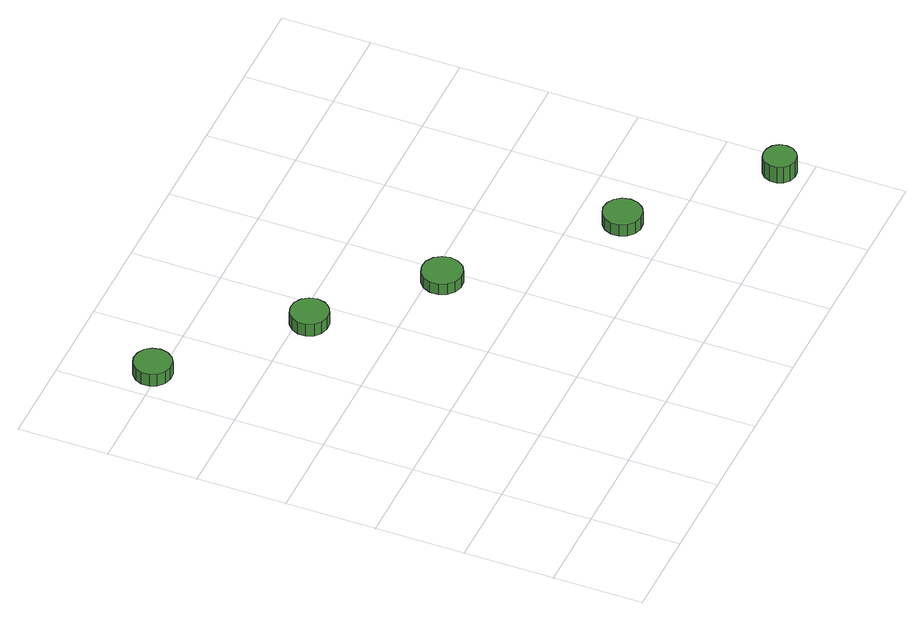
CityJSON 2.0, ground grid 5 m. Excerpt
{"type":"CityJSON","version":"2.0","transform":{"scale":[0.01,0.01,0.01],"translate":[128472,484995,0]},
"CityObjects":{
"tree1":{"type":"SolitaryVegetationObject","attributes":{"function":"something"},"geometry":[{"type":"MultiSurface","lod":"1","boundaries":[[[0,1,2,3,4,5,6,7,8,9,10,11,12,13,14]],[[15,16,17,18,19,20,21,22,23,24,25,26,27,28,29]],[[0,29,28,1]],[[1,28,27,2]],[[2,27,26,3]],[[3,26,25,4]],[[4,25,24,5]],[[5,24,23,6]],[[6,23,22,7]],[[7,22,21,8]],[[8,21,20,9]],[[9,20,19,10]],[[10,19,18,11]],[[11,18,17,12]],[[12,17,16,13]],[[13,16,15,14]],[[14,15,29,0]]]}]},
"tree2":{"type":"SolitaryVegetationObject","attributes":{"function":"something"},"geometry":[{"type":"MultiSurface","lod":"1","boundaries":[[[30,31,32,33,34,35,36,37,38,39,40,41,42,43,44]],[[45,46,47,48,49,50,51,52,53,54,55,56,57,58,59]],[[30,59,58,31]],[[31,58,57,32]],[[32,57,56,33]],[[33,56,55,34]],[[34,55,54,35]],[[35,54,53,36]],[[36,53,52,37]],[[37,52,51,38]],[[38,51,50,39]],[[39,50,49,40]],[[40,49,48,41]],[[41,48,47,42]],[[42,47,46,43]],[[43,46,45,44]],[[44,45,59,30]]]}]},
"tree3":{"type":"SolitaryVegetationObject","attributes":{"function":"something"},"geometry":[{"type":"MultiSurface","lod":"1","boundaries":[[[60,61,62,63,64,65,66,67,68,69,70,71,72,73,74]],[[75,76,77,78,79,80,81,82,83,84,85,86,87,88,89]],[[60,89,88,61]],[[61,88,87,62]],[[62,87,86,63]],[[63,86,85,64]],[[64,85,84,65]],[[65,84,83,66]],[[66,83,82,67]],[[67,82,81,68]],[[68,81,80,69]],[[69,80,79,70]],[[70,79,78,71]],[[71,78,77,72]],[[72,77,76,73]],[[73,76,75,74]],[[74,75,89,60]]]}]},
"tree4":{"type":"SolitaryVegetationObject","attributes":{"function":"something"},"geometry":[{"type":"MultiSurface","lod":"1","boundaries":[[[90,91,92,93,94,95,96,97,98,99,100,101,102,103,104]],[[105,106,107,108,109,110,111,112,113,114,115,116,117,118,119]],[[90,119,118,91]],[[91,118,117,92]],[[92,117,116,93]],[[93,116,115,94]],[[94,115,114,95]],[[95,114,113,96]],[[96,113,112,97]],[[97,112,111,98]],[[98,111,110,99]],[[99,110,109,100]],[[100,109,108,101]],[[101,108,107,102]],[[102,107,106,103]],[[103,106,105,104]],[[104,105,119,90]]]}]},
"tree5":{"type":"SolitaryVegetationObject","attributes":{"function":"something"},"geometry":[{"type":"MultiSurface","lod":"1","boundaries":[[[120,121,122,123,124,125,126,127,128,129,130,131,132,133,134]],[[135,136,137,138,139,140,141,142,143,144,145,146,147,148,149]],[[120,149,148,121]],[[121,148,147,122]],[[122,147,146,123]],[[123,146,145,124]],[[124,145,144,125]],[[125,144,143,126]],[[126,143,142,127]],[[127,142,141,128]],[[128,141,140,129]],[[129,140,139,130]],[[130,139,138,131]],[[131,138,137,132]],[[132,137,136,133]],[[133,136,135,134]],[[134,135,149,120]]]}]}
},
"vertices":[
[283,2533,86],[274,2575,86],[249,2610,86],[211,2632,86],[168,2637,86],[127,2623,86],[94,2594,86],[77,2554,86],[77,2511,86],[94,2471,86],[127,2442,86],[168,2429,86],[211,2433,86],[249,2455,86],[274,2490,86],[274,2490,6],[249,2455,6],[211,2433,6],[168,2429,6],[127,2442,6],[94,2471,6],[77,2511,6],[77,2554,6],[94,2594,6],[127,2623,6],[168,2637,6],[211,2632,6],[249,2610,6],[274,2575,6],[283,2533,6],
[963,1939,85],[953,1982,85],[928,2018,85],[890,2040,85],[846,2044,85],[804,2031,85],[772,2001,85],[754,1961,85],[754,1917,85],[772,1877,85],[804,1848,85],[846,1835,85],[890,1839,85],[928,1861,85],[953,1896,85],[953,1896,6],[928,1861,6],[890,1839,6],[846,1835,6],[804,1848,6],[772,1877,6],[754,1917,6],[754,1961,6],[772,2001,6],[804,2031,6],[846,2044,6],[890,2040,6],[928,2018,6],[953,1982,6],[963,1939,6],
[1538,1436,77],[1528,1481,77],[1501,1518,77],[1461,1542,77],[1415,1546,77],[1371,1532,77],[1337,1501,77],[1318,1459,77],[1318,1412,77],[1337,1370,77],[1371,1339,77],[1415,1325,77],[1461,1330,77],[1501,1353,77],[1528,1390,77],[1528,1390,7],[1501,1353,7],[1461,1330,7],[1415,1325,7],[1371,1339,7],[1337,1370,7],[1318,1412,7],[1318,1459,7],[1337,1501,7],[1371,1532,7],[1415,1546,7],[1461,1542,7],[1501,1518,7],[1528,1481,7],[1538,1436,7],
[2313,753,84],[2304,796,84],[2278,832,84],[2240,854,84],[2195,859,84],[2153,845,84],[2120,815,84],[2102,775,84],[2102,731,84],[2120,690,84],[2153,660,84],[2195,647,84],[2240,651,84],[2278,673,84],[2304,709,84],[2304,709,8],[2278,673,8],[2240,651,8],[2195,647,8],[2153,660,8],[2120,690,8],[2102,731,8],[2102,775,8],[2120,815,8],[2153,845,8],[2195,859,8],[2240,854,8],[2278,832,8],[2304,796,8],[2313,753,8],
[2982,159,114],[2974,196,114],[2952,227,114],[2919,245,114],[2882,249,114],[2846,238,114],[2818,212,114],[2803,178,114],[2803,140,114],[2818,106,114],[2846,81,114],[2882,69,114],[2919,73,114],[2952,92,114],[2974,123,114],[2974,123,8],[2952,92,8],[2919,73,8],[2882,69,8],[2846,81,8],[2818,106,8],[2803,140,8],[2803,178,8],[2818,212,8],[2846,238,8],[2882,249,8],[2919,245,8],[2952,227,8],[2974,196,8],[2982,159,8]
]}
